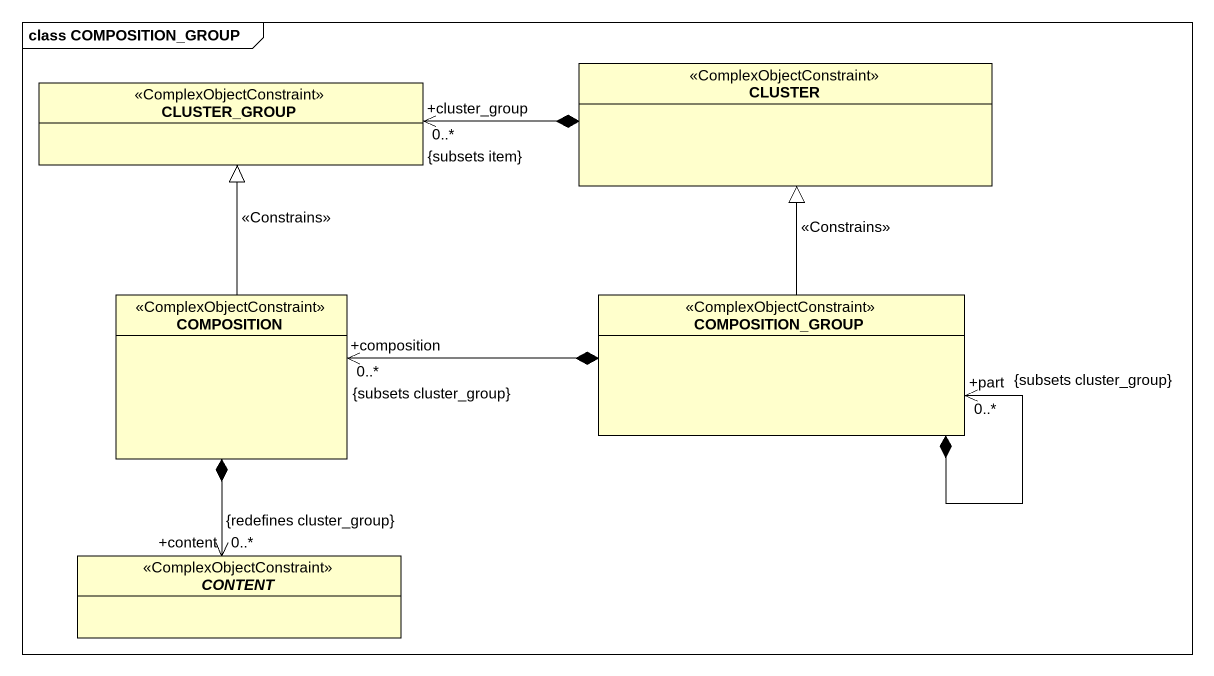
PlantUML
@startuml
mainframe class COMPOSITION_GROUP
hide circle
hide empty members
class CLUSTER_GROUP <<ComplexObjectConstraint>>
class CLUSTER <<ComplexObjectConstraint>>
class COMPOSITION <<ComplexObjectConstraint>>
class COMPOSITION_GROUP <<ComplexObjectConstraint>>
abstract class CONTENT <<ComplexObjectConstraint>>
CLUSTER *-left-> "+cluster_group\n0..*\n{subsets item}" CLUSTER_GROUP
COMPOSITION -up-|> CLUSTER_GROUP : <<Constrains>>
COMPOSITION *--> "+content\n0..*\n{redefines cluster_group}" CONTENT
COMPOSITION_GROUP -up-|> CLUSTER : <<Constrains>>
COMPOSITION_GROUP *-left-> "+composition\n{subsets cluster_group}\n0..*" COMPOSITION
COMPOSITION_GROUP *--> "+part\n0..*\n{subsets cluster_group}" COMPOSITION_GROUP
@enduml
